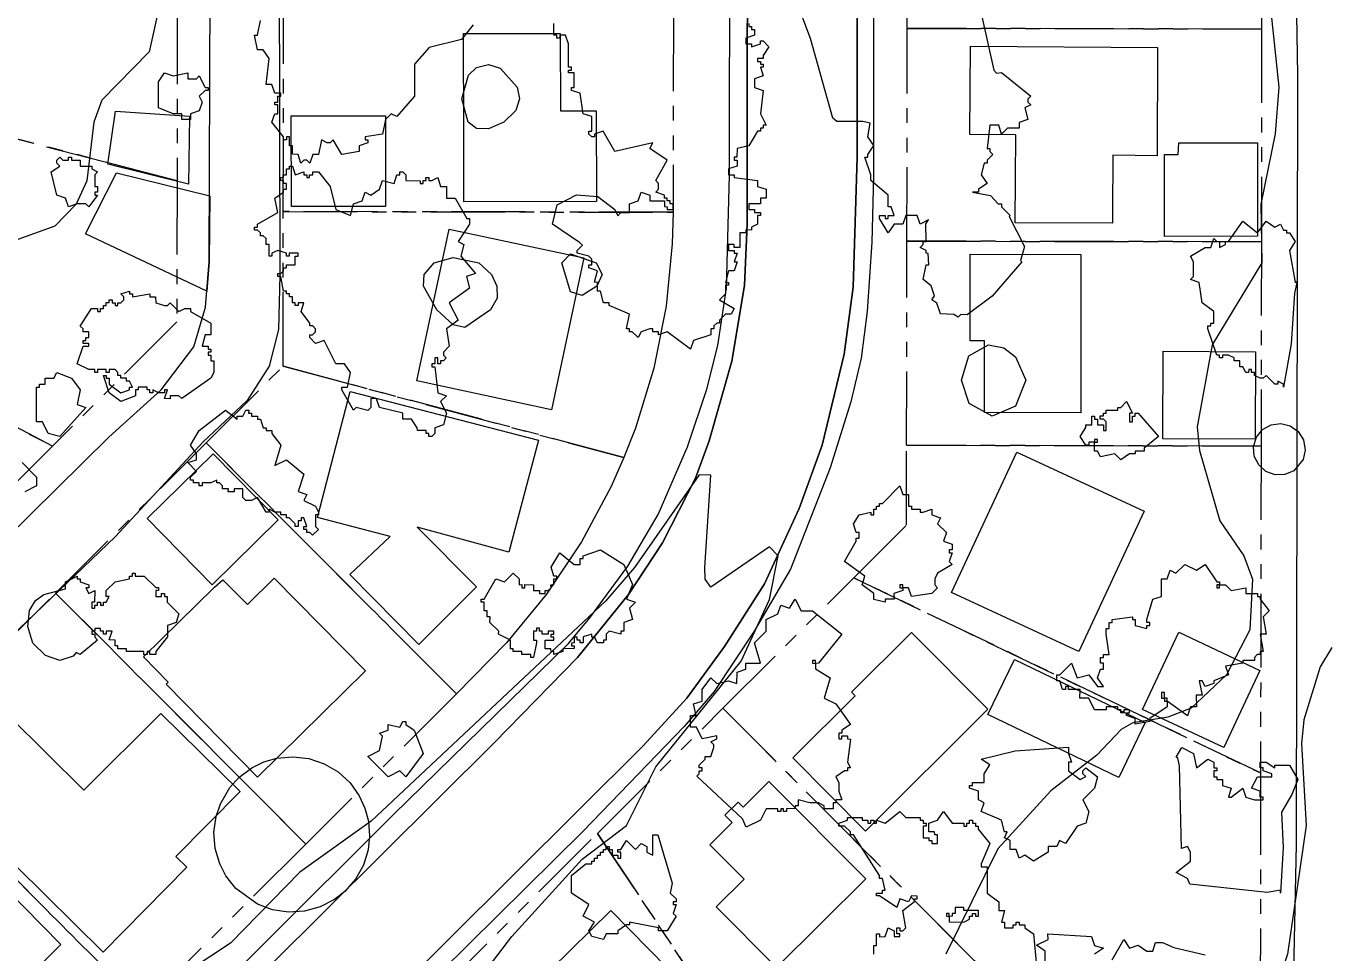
# Model space of a CAD drawing. Header units: metres. Extents: x -550 to 550, y -500 to 950.
# Drawn here: x 363.9 to 475.7, y 180.8 to 260.5 of the extents above; entities that cross this region are included whole.
import ezdxf

# ---------------------------------------------------------------- set-up
doc = ezdxf.new("R2010")
doc.units = ezdxf.units.M
doc.header["$LTSCALE"] = 2
doc.linetypes.add('PHANTOM', pattern=[6.35, 3.175, -0.635, 0.635, -0.635, 0.635, -0.635])
for name, color, linetype in [('SITE-BLDG-EXIST', 7, 'CONTINUOUS'), ('SITE-PARKING', 250, 'CONTINUOUS'), ('SITE-PROPERTY', 7, 'PHANTOM'), ('SITE-ROAD-CURB', 7, 'CONTINUOUS'), ('SITE-ROAD-GRAVEL', 32, 'CONTINUOUS'), ('SITE-ROAD-PAVED', 7, 'CONTINUOUS'), ('SITE-TREE-CANOPY', 94, 'CONTINUOUS'), ('TOPO-CONTOUR-MAJOR', 8, 'CONTINUOUS'), ('TOPO-CONTOUR-MINOR', 9, 'CONTINUOUS')]:
    doc.layers.add(name, color=color, linetype=linetype)

msp = doc.modelspace()

# ---------------------------------------------------------------- linework, layer by layer
at = {"layer": 'SITE-BLDG-EXIST'}
for points in [[(401.59, 251.23), (401.57, 259.84), (409.88, 259.85), (409.9, 253.2), (412.99, 253.2), (413, 245.41), (401.59, 245.39)], [(457.39, 244.46), (457.38, 243.54), (449.01, 243.59), (449.06, 251.15), (445.13, 251.16), (445.18, 258.76), (461.27, 258.66), (461.22, 249.35), (457.42, 249.38)], [(386.76, 252.77), (394.87, 252.77), (394.87, 244.97), (386.77, 244.97)], [(469.86, 250.46), (469.87, 242.42), (461.86, 242.41), (461.85, 249.45), (463.04, 249.46), (463.08, 250.45)], [(398.74, 235.51), (400.33, 243.03), (411.92, 240.57), (409.13, 227.51), (397.56, 229.99)], [(446.39, 227.27), (446.39, 233.44), (445.14, 233.44), (445.15, 240.88), (454.67, 240.86), (454.65, 227.25)], [(461.72, 225.01), (461.75, 232.53), (469.7, 232.49), (469.66, 224.98)], [(397.58, 217.4), (402.68, 212.28), (397.73, 207.33), (391.8, 213.35), (395.25, 216.61), (389.01, 218.24), (391.83, 229.07), (408.01, 224.88), (405.46, 215.26)], [(374.35, 218.15), (380.04, 223.73), (385.64, 218.04), (379.95, 212.44)], [(443.55, 211.8), (449.16, 223.87), (460.1, 218.8), (454.49, 206.72)], [(380.15, 212.24), (380.86, 212.88), (382.98, 210.77), (385.28, 213.04), (393.13, 205.06), (383.85, 195.93), (375.99, 203.92), (376.18, 204.09), (374.06, 206.25)], [(436.15, 191.29), (429.9, 197.58), (435.25, 202.9), (434.93, 203.22), (440.1, 208.36), (446.67, 201.76)], [(466.96, 198.46), (459.97, 201.73), (463.08, 208.38), (470.07, 205.1)], [(446.67, 201.3), (448.95, 206.03), (460.21, 200.61), (457.94, 195.88)], [(376.84, 189.1), (377.77, 188.17), (370.57, 180.87), (353.08, 198.13), (359.35, 204.25), (368.93, 194.81), (375.53, 201.4), (382.35, 194.69)], [(423.31, 184.76), (425.71, 187.15), (422.77, 190.11), (424.68, 192.01), (424.05, 192.64), (425.19, 193.78), (425.62, 193.35), (427.84, 195.56), (436.17, 187.19), (428.48, 179.55)], [(356.39, 171.07), (349.99, 177.52), (360.55, 188), (366.95, 181.54), (362.42, 177.04), (364.03, 175.41), (360.72, 172.13), (359.1, 173.76)], [(410.2, 167.44), (403.99, 173.76), (409.35, 179.02), (409.04, 179.35), (414.24, 184.47), (420.76, 177.84)]]:
    msp.add_lwpolyline(points, close=True, dxfattribs=at)
at = {"layer": 'SITE-PARKING'}
for points in [[(377.91, 246.9), (370.99, 248.61), (371.63, 253.17), (378, 252.74)], [(379.71, 240.25), (379.51, 237.69), (369.06, 242.64), (371.73, 247.87), (379.75, 245.89)]]:
    msp.add_lwpolyline(points, close=True, dxfattribs=at)
at = {"layer": 'SITE-PROPERTY'}
for points in [[(470.21, 260.24), (439.74, 260.29), (439.76, 277.04), (470.24, 276.99)], [(376.94, 247.2), (341.13, 256.52), (342.14, 260.97), (342.87, 265.48), (343.31, 270.03), (343.46, 274.59), (376.97, 274.55)], [(419.6, 244.49), (386.07, 244.54), (386.09, 261.29), (419.62, 261.25)], [(470.19, 241.95), (439.71, 242), (439.74, 260.29), (470.21, 260.24)], [(376.92, 235.06), (366.21, 224.37), (335.05, 240.88), (336.91, 244.64), (338.54, 248.52), (339.96, 252.48), (341.13, 256.52), (376.94, 247.2)], [(419.53, 241.78), (418.99, 236.4), (417.93, 231.08), (416.35, 225.91), (415.37, 223.39), (386.06, 231.26), (386.07, 244.54), (419.6, 244.49)], [(470.16, 224.39), (439.68, 224.45), (439.71, 242), (470.19, 241.95)], [(346.12, 204.35), (324.55, 225.98), (327.52, 229.45), (330.27, 233.1), (332.78, 236.91), (335.05, 240.88), (366.21, 224.37)], [(414.27, 220.91), (411.71, 216.14), (408.7, 211.64), (405.26, 207.46), (400.96, 203.08), (379.44, 224.66), (386.06, 231.26), (415.37, 223.39)], [(388.01, 190.17), (366.49, 211.75), (379.44, 224.66), (400.96, 203.08)], [(470.12, 196.28), (435.13, 213.05), (439.68, 217.59), (439.68, 224.45), (470.16, 224.39)], [(470.12, 195.6), (470.1, 176.93), (453.58, 172.06), (423.88, 201.84), (435.13, 213.05), (470.12, 196.28)], [(373.99, 176.2), (352.47, 197.77), (366.49, 211.75), (388.01, 190.17)], [(430.3, 165.21), (413.1, 191.09), (423.88, 201.84), (453.58, 172.06)], [(372.69, 174.89), (367.92, 169.64), (363.68, 163.95), (336.7, 182.04), (352.47, 197.77), (373.99, 176.2)], [(420.59, 155.53), (399.07, 177.1), (413.1, 191.09), (430.3, 165.21)]]:
    msp.add_lwpolyline(points, close=True, dxfattribs=at)
at = {"layer": 'SITE-ROAD-CURB'}
for points in [[(363.03, 156.09), (366.36, 161.78), (370.51, 167.3), (373, 170.2), (395.52, 192.69), (410.6, 207.42), (412.45, 209.63), (415.69, 214.05), (418.32, 218.5), (420.84, 224.33), (422.49, 229.27), (423.43, 233.03), (424.19, 237.95), (424.45, 247.68), (424.59, 349)], [(426.05, 347.12), (425.97, 243.47), (425.74, 238.2), (424.66, 231.69), (422.7, 224.82), (421.53, 221.62), (418.68, 216.07), (415.76, 211.61), (411.38, 206.2), (404.21, 198.88), (375.32, 170.17), (371.71, 166.2), (368.01, 161.19), (363.8, 153.97)], [(366.35, 132.11), (367.36, 137.15), (368.7, 141.49), (372.21, 150.03), (374.25, 153.67), (377.04, 157.9), (379.72, 161.14), (389.09, 170.83), (417.01, 198.62), (420.77, 202.7), (424.02, 207.15), (427.46, 212.54), (430.45, 219.02), (432.42, 224.45), (434.32, 232.29), (435.09, 238.04), (435.42, 249.21), (435.48, 338.74)], [(436.85, 307.93), (436.83, 247.63), (436.69, 241.92), (436.3, 235.96), (435.76, 231.94), (434.89, 228.18), (433.11, 222.52), (429.69, 213.79), (426.56, 208.48), (423.13, 203.29), (420.55, 200.28), (411.86, 191.27), (382.4, 162.17), (378.43, 157.29), (376.26, 154.27), (374.03, 150.57), (371.89, 146.02), (370.5, 142.63), (369.11, 138.19), (368.38, 135.25), (367.62, 130.83)]]:
    msp.add_lwpolyline(points, dxfattribs=at)
at = {"layer": 'SITE-ROAD-GRAVEL'}
for points in [[(385.65, 292.1), (385.78, 239.07), (385.67, 234.41), (384.86, 231.24), (382.97, 228.31), (379.19, 224.76), (371.65, 216.61), (342.56, 188.79)], [(402.71, 131.59), (403.75, 133.85), (405.7, 136.51), (412.88, 143.79), (420.75, 151.46), (425.35, 156.48), (432.44, 162.47), (448.92, 168.53), (470.11, 174.33), (471.61, 175.23), (472.57, 177.11), (472.99, 179.22), (473.2, 190.13), (473.33, 256.31), (473.04, 273.48)], [(342.02, 196.51), (371.08, 225.16), (375.56, 229.21), (378.37, 232.92), (379.39, 236.32), (379.71, 240.25), (379.78, 263.71)]]:
    msp.add_lwpolyline(points, dxfattribs=at)
at = {"layer": 'SITE-ROAD-PAVED'}
for points in [[(363.8, 153.97), (368.01, 161.19), (371.71, 166.2), (375.32, 170.17), (404.21, 198.88), (411.38, 206.2), (415.76, 211.61), (418.68, 216.07), (421.53, 221.62), (422.7, 224.82), (424.66, 231.69), (425.74, 238.2), (425.97, 243.47), (426.05, 347.12)], [(435.48, 338.74), (435.42, 249.21), (435.09, 238.04), (434.32, 232.29), (432.42, 224.45), (430.45, 219.02), (427.46, 212.54), (424.02, 207.15), (420.77, 202.7), (417.01, 198.62), (389.09, 170.83), (379.72, 161.14), (377.04, 157.9), (374.25, 153.67), (372.21, 150.03), (368.7, 141.49), (367.36, 137.15), (366.35, 132.11)]]:
    msp.add_lwpolyline(points, dxfattribs=at)
at = {"layer": 'SITE-TREE-CANOPY'}
for points in [[(445.18, 265.69), (447.17, 256.69), (447.4, 256.44), (447.85, 256.5), (450.35, 254.46), (450.1, 254.21), (450.1, 253.96), (450.35, 253.71), (449.85, 253.46), (450.1, 252.46), (449.35, 252.21), (449.35, 251.71), (448.35, 251.71), (447.85, 251.21), (447.6, 251.96), (446.85, 251.96), (446.6, 249.96), (446.85, 249.96), (446.85, 249.71), (447.1, 249.46), (446.6, 248.96), (446.6, 248.71), (446.35, 248.71), (446.1, 247.71), (446.6, 246.96), (445.85, 246.46), (445.85, 246.21), (445.35, 246.21), (446.89, 245.94), (447.54, 245.21), (447.85, 245.21), (447.85, 244.96), (448.6, 244.21), (448.49, 244.11), (449.81, 241.55), (449.47, 240.34), (449.6, 240.21), (447.05, 237.28), (444.89, 235.67), (444.33, 235.69), (444.1, 235.46), (443.73, 235.7), (442.6, 235.74), (442.29, 236.66), (441.85, 236.96), (442.08, 237.31), (441.8, 238.15), (441.1, 238.71), (441.35, 239.97), (441.6, 239.96), (441.52, 240.95), (441.35, 240.96), (441.35, 241.21), (440.85, 241.46), (441.1, 241.71), (441.1, 241.96), (441.35, 241.96), (441.32, 243.5), (441.57, 243.82), (440.85, 243.46), (440.6, 244.22), (439.6, 244.21), (439.35, 243.46), (438.6, 243.46), (438.1, 242.71), (437.35, 243.96), (437.35, 244.21), (437.85, 244.21), (437.85, 243.96), (438.1, 243.96), (438.1, 244.21), (438.6, 244.21), (438.35, 244.96), (438.09, 244.96), (438.1, 245.96), (436.59, 247.21), (436.6, 247.71), (436.1, 249.22), (436.34, 249.22), (436.34, 249.46), (436.85, 250.22), (436.35, 250.96), (436.54, 252.15), (435.91, 252.29), (433.69, 252.28), (433.33, 252.58), (431.41, 259.42), (429.73, 263.94)], [(402.4, 260.59), (401.41, 259.34), (398.63, 258.64), (397.35, 257.21), (397.35, 254.46), (395.85, 252.71), (395.35, 252.96), (394.85, 252.46), (394.6, 251.21), (393.1, 250.96), (393.1, 250.71), (393.35, 250.71), (393.35, 250.46), (392.6, 250.21), (392.6, 249.71), (391.1, 249.46), (390.35, 250.71), (390.1, 250.46), (389.85, 250.46), (389.35, 250.71), (389.1, 249.46), (388.6, 249.46), (388.35, 248.71), (388.1, 248.96), (387.85, 248.96), (387.59, 248.71), (387.35, 249.46), (386.85, 249.47), (386.85, 250.21), (386.6, 250.21), (386.6, 250.96), (386.35, 250.96), (386.35, 250.71), (386.09, 250.71), (386.09, 250.96), (385.1, 252.22), (385.35, 252.96), (385.6, 252.96), (385.6, 253.71), (385.35, 253.71), (385.35, 253.96), (385.6, 253.96), (385.6, 254.46), (385.85, 254.46), (385.85, 254.71), (385.35, 254.71), (385.1, 255.46), (384.6, 255.46), (384.85, 257.71), (384.35, 258.46), (383.85, 258.46), (383.6, 259.71), (383.84, 259.71), (384.1, 260.96)], [(426.1, 260.71), (426.1, 260.46), (426.34, 260.46), (426.35, 260.21), (426.6, 260.21), (426.6, 259.71), (425.84, 259.46), (425.85, 258.96), (426.35, 258.96), (426.35, 258.7), (427.1, 258.96), (427.1, 259.22), (427.35, 259.22), (427.84, 258.71), (427.35, 257.96), (427.35, 257.71), (426.85, 257.71), (426.85, 257.46), (427.1, 257.46), (427.1, 257.21), (427.34, 257.21), (427.35, 256.96), (427.1, 256.96), (427.35, 256.21), (426.6, 255.96), (426.6, 255.21), (427.35, 254.95), (427.1, 252.96), (427.6, 251.96), (427.35, 251.96), (427.34, 251.71), (427.1, 251.71), (427.1, 251.46), (426.85, 251.46), (426.1, 250.21), (425.1, 249.96), (425.09, 249.21), (424.85, 249.21), (424.85, 248.96), (425.1, 248.96), (425.1, 248.46), (424.35, 248.21), (424.35, 247.71), (424.85, 247.71), (424.85, 247.46), (426.85, 247.21), (426.85, 246.71), (427.6, 246.46), (427.6, 245.71), (427.1, 245.71), (427.1, 245.21), (426.1, 245.21), (426.1, 244.71), (426.6, 244.71), (426.6, 244.46), (427.1, 244.47), (427.1, 244.21), (426.85, 244.21), (426.85, 243.46), (426.35, 243.21), (426.35, 242.96), (425.85, 242.97), (425.84, 242.71), (425.35, 242.71), (425.34, 241.46), (424.85, 241.46), (424.85, 241.71), (424.35, 241.71), (424.35, 241.21), (424.85, 241.21), (424.85, 240.96), (425.1, 240.96), (424.84, 240.21), (425.1, 240.21), (424.85, 239.46), (424.35, 239.46), (424.1, 238.46), (424.35, 238.46), (424.35, 238.21), (424.1, 238.21), (424.1, 237.46), (423.6, 236.96), (424.85, 236.21), (424.6, 235.71), (424.09, 235.71), (423.6, 235.21), (423.6, 234.96), (423.35, 234.96), (423.1, 234.72), (423.1, 234.46), (422.85, 234.46), (422.85, 233.96), (421.35, 233.46), (421.1, 232.72), (419.1, 234.21), (418.35, 233.96), (418.35, 234.21), (417.85, 234.21), (417.85, 234.47), (417.6, 234.45), (416.85, 234.21), (416.6, 233.71), (416.09, 234.21), (415.85, 234.21), (415.85, 234.46), (415.6, 234.46), (415.85, 235.71), (414.1, 236.46), (414.1, 236.71), (413.6, 236.71), (413.35, 237.71), (413.1, 237.71), (413.1, 238.46), (412.85, 238.47), (413.1, 239.45), (412.34, 239.71), (412.34, 239.96), (412.6, 239.96), (412.6, 240.46), (412.35, 240.71), (411.35, 240.96), (411.35, 241.21), (411.8, 241.66), (411.55, 241.88), (409.23, 243.46), (409.63, 245.12), (411.28, 245.99), (413.13, 245.85), (414.59, 244.73), (414.83, 244.19), (415.1, 244.46), (415.85, 244.46), (415.85, 245.21), (416.6, 245.46), (416.85, 246.21), (417.6, 245.96), (417.6, 245.46), (418.85, 245.47), (418.85, 244.97), (419.1, 244.96), (419.1, 244.71), (419.6, 244.71), (419.6, 245.21), (419.35, 245.21), (419.35, 245.47), (419.1, 245.47), (419.1, 245.71), (418.85, 245.71), (418.85, 245.96), (418.1, 246.21), (418.35, 246.46), (418.35, 246.96), (418.1, 247.21), (419.1, 248.96), (417.6, 249.96), (417.85, 250.46), (414.6, 249.71), (413.59, 251.46), (412.85, 251.21), (412.85, 250.96), (412.6, 250.96), (412.34, 251.21), (412.34, 251.46), (412.6, 251.46), (412.6, 252.71), (411.85, 252.96), (411.6, 254.71), (410.85, 254.96), (410.85, 255.21), (411.1, 255.21), (411.1, 256.47), (410.6, 256.46), (410.6, 256.71), (410.85, 256.71), (410.85, 256.96), (410.6, 256.96), (410.6, 258.96), (410.35, 259.71), (409.85, 259.72), (409.85, 259.46), (409.59, 259.46), (409.6, 259.72), (409.35, 259.7), (409.35, 260.71)], [(363.6, 222.96), (364.85, 221.71), (364.85, 220.96), (363.85, 220.46)], [(436.85, 180.71), (436.85, 181.46), (437.1, 181.46), (437.1, 182.46), (437.35, 182.46), (437.35, 182.2), (437.85, 182.22), (438.1, 182.96), (438.6, 182.71), (438.6, 182.21), (439.1, 182.21), (439.1, 182.46), (438.85, 182.46), (438.85, 182.96), (439.1, 182.96), (439.1, 182.71), (439.35, 182.71), (439.6, 182.96), (439.35, 184.46), (440.35, 185.22), (440.35, 185.46), (440.6, 185.46), (440.6, 185.7), (440.1, 185.71), (439.85, 185.21), (439.1, 185.46), (438.85, 184.71), (437.35, 185.71), (437.09, 185.71), (437.09, 185.96), (437.6, 185.96), (437.6, 186.21), (437.85, 186.21), (437.6, 187.21), (437.35, 187.21), (437.35, 187.46), (435.1, 190.96), (434.85, 190.96), (434.85, 191.21), (434.35, 191.71), (433.85, 191.71), (433.85, 191.96), (434.6, 192.21), (434.6, 192.46), (435.85, 192.46), (435.85, 192.21), (436.35, 192.21), (436.35, 191.96), (436.6, 191.96), (436.6, 192.21), (436.85, 192.21), (436.85, 191.96), (437.1, 191.96), (437.1, 192.21), (437.85, 191.96), (439.1, 192.96), (439.6, 192.46), (440.85, 192.46), (440.85, 192.21), (441.1, 192.21), (441.1, 191.96), (441.35, 191.96), (441.35, 191.71), (441.1, 191.71), (441.1, 190.71), (441.6, 190.71), (441.59, 190.46), (441.85, 190.46), (441.85, 190.21), (442.35, 190.21), (442.35, 190.96), (442.1, 190.96), (442.09, 191.21), (441.6, 191.21), (441.6, 191.95), (442.35, 192.21), (442.85, 192.97), (443.6, 191.96), (444.6, 191.96), (444.59, 191.71), (444.85, 191.71), (444.85, 191.96), (445.1, 191.96), (445.1, 192.21), (445.35, 192.21), (445.35, 191.96), (445.6, 191.96), (445.6, 191.71), (445.84, 191.71), (445.84, 191.46), (446.85, 190.21), (446.1, 188.46), (446.1, 188.21), (446.6, 188.21), (446.6, 185.96), (447.6, 185.21), (447.6, 184.46), (448.1, 184.46), (447.85, 183.46), (448.1, 183.46), (448.1, 182.96), (448.85, 182.96), (448.85, 183.21), (449.1, 183.21), (449.1, 183.46), (449.35, 183.46), (449.35, 183.21), (449.84, 183.21), (449.85, 182.96), (450.59, 182.46), (450.85, 179.71)], [(451.6, 179.96), (451.6, 180.96), (450.85, 181.47), (451.85, 181.96), (451.84, 182.46), (455.59, 182.22), (455.85, 181.46), (456.6, 181.21), (455.85, 180.71)], [(457.35, 180.21), (458.35, 181.96), (458.84, 181.21), (459.6, 181.47), (460.35, 180.96), (460.85, 180.96), (461.1, 181.71), (461.7, 181.71), (462.67, 181.27), (465.36, 180.65)]]:
    msp.add_lwpolyline(points, dxfattribs=at)
for points in [[(377.85, 255.96), (378.6, 255.96), (378.85, 256.21), (379.34, 255.21), (379.6, 255.21), (379.6, 254.96), (379.35, 254.96), (378.84, 254.46), (379.1, 253.96), (378.85, 253.21), (378.1, 252.96), (378.1, 252.46), (377.35, 252.46), (377.35, 252.96), (376.6, 252.96), (375.35, 253.46), (375.35, 255.71), (375.85, 256.46), (376.6, 256.21), (377.85, 256.46)], [(367.85, 248.96), (368.6, 248.97), (368.6, 248.46), (369.6, 248.46), (369.6, 248.21), (370.1, 247.96), (369.85, 247.71), (369.85, 246.71), (370.1, 246.71), (370.1, 246.2), (369.85, 246.21), (369.85, 245.96), (370.1, 245.96), (369.35, 244.96), (369.1, 245.2), (368.35, 245.21), (367.6, 244.96), (367.35, 245.71), (366.59, 245.96), (366.1, 247.96), (366.85, 248.46), (366.6, 248.71), (366.6, 248.96), (366.84, 249.21), (367.1, 248.96), (367.35, 248.96), (367.6, 248.96), (367.6, 249.21), (367.85, 249.21)], [(387.09, 247.71), (387.85, 247.96), (387.85, 247.71), (388.1, 247.71), (388.1, 247.46), (388.34, 247.46), (388.34, 247.71), (388.6, 247.71), (388.6, 247.96), (389.1, 247.96), (390.1, 246.71), (390.6, 244.71), (391.84, 244.21), (392.1, 245.21), (392.85, 245.46), (393.1, 246.21), (393.6, 245.96), (394.35, 246.46), (394.6, 247.21), (395.6, 246.96), (395.84, 247.71), (396.1, 247.71), (396.1, 247.96), (396.35, 247.96), (396.6, 247.71), (396.6, 247.21), (397.85, 247.2), (397.85, 246.96), (398.1, 246.96), (398.1, 247.22), (398.35, 247.22), (398.34, 247.46), (398.6, 247.46), (398.6, 247.21), (398.85, 247.21), (399.35, 247.46), (399.6, 246.71), (400.1, 246.71), (400.1, 245.71), (400.85, 245.71), (401.85, 243.96), (402.1, 243.96), (402.1, 243.46), (401.1, 241.96), (401.6, 241.71), (401.35, 240.72), (402.6, 239.21), (401.84, 238.96), (402.1, 237.96), (400.35, 236.71), (401.1, 235.21), (400.1, 234.47), (400.35, 232.96), (399.85, 232.46), (399.85, 232.21), (400.09, 231.96), (399.85, 231.71), (399.6, 231.71), (399.6, 231.46), (399.35, 231.46), (399.35, 231.96), (399.1, 231.96), (399.1, 231.46), (398.85, 231.46), (398.85, 231.21), (399.1, 231.21), (399.35, 228.96), (400.1, 228.71), (399.6, 228.21), (400.1, 227.21), (399.85, 226.21), (399.1, 225.96), (399.1, 225.46), (398.85, 225.21), (398.6, 225.21), (398.6, 225.46), (398.35, 225.46), (398.35, 225.71), (397.6, 225.71), (397.59, 225.96), (397.1, 226.7), (396.35, 226.71), (396.35, 227.21), (394.35, 227.71), (394.1, 228.45), (393.59, 228.46), (393.6, 227.71), (393.35, 227.45), (392.35, 227.71), (392.1, 227.46), (391.1, 229.22), (391.1, 229.46), (391.59, 229.46), (391.85, 230.7), (391.34, 231.46), (390.6, 231.46), (389.6, 233.46), (388.85, 233.21), (388.35, 233.71), (388.35, 233.96), (388.59, 233.96), (388.85, 234.21), (388.85, 234.46), (388.6, 234.71), (388.35, 234.71), (388.35, 234.96), (387.6, 235.96), (387.85, 236.71), (387.35, 236.71), (387.35, 236.46), (387.09, 236.46), (387.1, 236.71), (386.85, 236.71), (386.85, 237.21), (386.6, 237.21), (386.6, 237.46), (386.34, 237.46), (386.35, 237.71), (386.1, 237.71), (385.85, 238.95), (385.6, 238.96), (385.6, 239.21), (385.85, 239.21), (386.09, 239.46), (386.09, 239.71), (386.35, 239.71), (386.35, 239.96), (387.1, 239.97), (387.1, 240.71), (387.35, 240.71), (387.35, 240.96), (386.59, 240.96), (386.59, 240.71), (386.35, 240.71), (386.35, 240.96), (385.6, 241.21), (385.1, 240.96), (385.1, 240.71), (384.85, 240.71), (384.85, 241.71), (384.59, 241.72), (384.6, 242.22), (384.35, 242.46), (384.1, 242.46), (384.1, 242.71), (383.84, 242.96), (383.6, 242.96), (383.6, 243.21), (383.84, 243.21), (383.85, 243.46), (385.6, 244.46), (385.35, 245.71), (386.1, 246.21), (386.1, 246.46), (386.35, 246.46), (386.35, 246.96), (386.1, 246.96), (386.1, 247.21), (385.84, 247.21), (385.84, 247.46), (386.1, 247.46), (386.1, 247.71), (386.35, 247.71), (386.35, 248.21), (386.6, 248.21), (386.6, 248.46), (386.85, 248.46)], [(472.1, 229.46), (472.1, 229.7), (471.6, 229.96), (471.6, 229.71), (471.35, 229.71), (470.6, 230.46), (470.35, 230.21), (470.1, 230.21), (469.6, 230.46), (469.6, 230.71), (469.35, 230.71), (469.35, 230.97), (469.1, 230.97), (469.09, 230.71), (468.85, 230.71), (468.6, 231.21), (468.35, 231.21), (468.34, 231.71), (467.85, 231.71), (467.85, 231.96), (467.35, 232.21), (466.85, 232.21), (466.85, 231.96), (466.6, 231.96), (466.6, 232.21), (466.35, 232.21), (465.6, 234.46), (465.6, 234.71), (465.85, 234.71), (465.85, 234.96), (466.09, 234.96), (466.1, 235.96), (465.1, 236.71), (464.85, 238.46), (464.1, 238.71), (464.35, 238.96), (464.35, 240.21), (464.1, 240.7), (465.35, 241.46), (465.85, 241.46), (466.1, 242.22), (466.35, 241.96), (466.59, 241.96), (466.6, 241.46), (467.1, 241.71), (467.1, 241.96), (467.35, 241.96), (468.6, 243.71), (469.85, 242.71), (470.6, 243.71), (471.35, 243.21), (471.85, 243.46), (472.09, 242.96), (472.35, 242.96), (472.35, 242.71), (472.6, 242.71), (473.1, 241.96), (472.6, 241.21), (473.1, 238.46), (473.26, 238.55), (473.05, 237.53), (472.76, 233.17)], [(372.85, 237.46), (373.1, 237.46), (373.1, 237.21), (374.6, 237.46), (374.6, 237.21), (375.09, 237.21), (375.1, 236.71), (375.85, 236.46), (376.1, 236.46), (376.35, 236.71), (377.09, 235.96), (377.6, 236.21), (378.1, 236.21), (378.1, 235.96), (379.85, 234.96), (379.84, 233.96), (379.35, 233.96), (379.1, 232.96), (379.6, 232.96), (379.6, 232.71), (379.85, 232.71), (379.85, 232.45), (379.6, 232.46), (379.6, 232.21), (379.85, 232.21), (379.85, 231.71), (380.09, 231.71), (380.1, 230.71), (379.85, 230.21), (377.34, 228.46), (377.1, 228.71), (376.35, 228.71), (376.35, 228.45), (375.85, 228.46), (376.1, 229.21), (375.85, 229.21), (375.85, 228.96), (375.35, 228.96), (374.85, 229.21), (374.85, 228.96), (374.6, 228.96), (374.6, 229.21), (374.35, 229.21), (374.35, 229.46), (373.6, 229.46), (373.6, 229.21), (373.35, 229.21), (373.35, 228.71), (372.1, 228.22), (371.1, 228.96), (370.6, 230.46), (370.84, 230.46), (370.84, 230.21), (371.1, 230.21), (371.1, 229.71), (372.1, 228.96), (372.84, 229.22), (372.84, 229.46), (373.1, 229.46), (372.85, 229.96), (372.6, 229.96), (372.6, 230.21), (372.09, 230.21), (372.09, 230.46), (371.85, 230.46), (371.85, 230.71), (371.6, 230.96), (371.1, 230.96), (371.1, 230.71), (370.85, 230.71), (370.85, 230.96), (370.1, 230.97), (370.1, 230.71), (369.85, 230.71), (369.85, 230.97), (369.35, 230.96), (368.35, 231.46), (368.85, 232.96), (369.35, 232.96), (369.35, 233.21), (368.85, 233.21), (368.85, 233.46), (369.1, 233.46), (369.1, 233.71), (369.35, 233.71), (369.35, 234.21), (368.85, 234.21), (368.85, 234.46), (368.6, 234.7), (369.59, 236.21), (370.1, 236.22), (370.1, 235.96), (370.35, 235.96), (370.35, 236.22), (370.6, 236.22), (370.6, 236.46), (370.85, 236.46), (370.85, 236.72), (371.1, 236.72), (371.1, 236.96), (371.34, 236.96), (371.35, 236.71), (371.6, 236.71), (371.6, 236.46), (371.85, 236.46), (371.85, 236.71), (372.1, 236.71), (372.35, 236.96), (372.35, 237.21), (372.1, 237.46), (372.85, 237.71)], [(366.85, 225.21), (365.85, 225.46), (365.35, 226.46), (364.85, 226.46), (364.85, 229.46), (365.1, 229.46), (365.1, 229.71), (365.6, 229.71), (365.6, 230.21), (366.35, 230.21), (366.6, 230.71), (367.85, 230.21), (368.6, 229.21), (368.35, 227.96), (369.1, 227.71)], [(455.34, 224.71), (455.34, 224.46), (455.1, 224.46), (454.6, 225.21), (455.1, 225.97), (455.1, 226.21), (455.6, 226.21), (455.6, 226.96), (455.85, 226.95), (455.85, 226.71), (456.1, 226.71), (456.1, 226.21), (456.6, 226.21), (456.6, 225.71), (456.85, 225.71), (456.85, 226.46), (456.6, 226.71), (456.34, 226.71), (456.34, 226.97), (456.6, 226.97), (456.6, 227.21), (456.85, 227.21), (456.85, 227.47), (457.85, 227.46), (457.85, 227.71), (458.1, 227.71), (458.6, 228.21), (459.1, 227.21), (458.84, 227.21), (458.85, 226.46), (459.1, 226.46), (459.1, 226.96), (459.35, 226.96), (459.35, 227.21), (459.6, 227.21), (461.35, 225.21), (460.1, 224.21), (460.1, 223.96), (459.35, 223.96), (459.35, 223.71), (458.85, 223.71), (458.1, 223.21), (457.6, 223.72), (456.35, 223.46), (456.1, 223.96), (455.85, 223.96), (455.85, 224.71)], [(383.09, 227.21), (383.35, 227.21), (383.35, 226.96), (383.85, 226.95), (383.85, 226.71), (384.1, 226.71), (384.35, 225.96), (384.6, 225.96), (384.6, 225.71), (385.09, 225.71), (385.1, 225.46), (385.85, 224.46), (385.35, 222.71), (386.35, 223.21), (387.85, 221.96), (387.35, 220.47), (388.1, 220.21), (387.85, 219.71), (388.85, 219.21), (389.1, 218.71), (389.1, 218.46), (388.85, 218.46), (388.85, 217.46), (389.1, 217.22), (388.59, 216.72), (388.35, 216.96), (388.1, 216.96), (388.1, 217.21), (387.85, 217.21), (387.85, 217.46), (388.1, 217.46), (387.84, 218.21), (387.6, 218.21), (387.6, 217.96), (387.35, 217.96), (387.35, 217.46), (387.1, 217.46), (387.1, 217.71), (386.59, 218.21), (386.35, 218.21), (386.35, 218.46), (385.85, 218.46), (385.85, 218.71), (385.35, 218.71), (384.85, 218.96), (384.85, 218.71), (384.6, 218.71), (383.85, 219.96), (383.35, 219.71), (382.85, 219.71), (382.6, 219.96), (382.6, 220.7), (381.85, 220.71), (381.85, 220.46), (381.34, 220.46), (381.35, 220.71), (380.85, 220.71), (380.85, 220.96), (380.59, 221.21), (380.35, 221.21), (380.35, 221.46), (379.85, 221.21), (379.1, 221.21), (379.1, 220.97), (378.85, 220.97), (378.85, 221.21), (378.35, 221.21), (378.35, 221.46), (378.09, 221.46), (378.09, 221.71), (378.6, 222.21), (377.85, 222.96), (378.6, 223.21), (378.6, 223.71), (378.1, 224.46), (378.84, 225.72), (381.1, 227.46), (382.1, 226.71), (382.1, 226.96), (382.6, 226.96), (382.85, 227.46), (383.1, 227.46)], [(473.97, 224.04), (473.78, 223.22), (472.98, 222.26), (472.21, 221.93), (471.37, 221.91), (470.58, 222.2), (469.96, 222.77), (469.58, 223.51), (469.52, 224.36), (469.77, 225.16), (470.3, 225.81), (471.03, 226.22), (471.86, 226.33), (472.68, 226.13), (473.36, 225.64), (473.81, 224.93)], [(456.1, 224.71), (456.1, 224.96), (455.85, 224.96), (455.85, 224.71)], [(439.35, 211.96), (438.59, 211.71), (438.6, 211.21), (437.85, 211.21), (437.85, 210.96), (436.85, 211.2), (436.85, 211.71), (435.85, 212.46), (436.1, 213.21), (434.35, 214.46), (435.35, 216.21), (435.35, 216.46), (435.59, 216.46), (435.6, 216.96), (435.35, 216.96), (435.1, 217.71), (435.6, 218.46), (436.59, 218.71), (436.59, 218.46), (436.85, 218.46), (436.85, 218.96), (437.1, 218.96), (437.1, 219.21), (437.35, 219.21), (437.35, 219.46), (437.6, 219.46), (439.1, 220.96), (439.35, 220.21), (439.85, 220.21), (439.85, 219.21), (440.1, 219.21), (440.1, 218.97), (440.85, 218.96), (440.85, 218.71), (441.1, 218.71), (441.85, 218.96), (441.85, 218.46), (442.6, 218.21), (442.34, 217.71), (443.1, 216.96), (442.85, 216.21), (443.6, 215.96), (443.6, 215.46), (443.35, 215.46), (443.35, 215.21), (443.6, 215.21), (443.34, 214.46), (443.6, 214.21), (442.35, 213.46), (442.1, 212.96), (442.1, 212.46), (442.34, 212.21), (441.85, 211.71), (440.1, 211.46), (439.84, 212.21), (439.35, 212.21)], [(416.1, 212.47), (415.6, 211.21), (416.35, 210.96), (415.85, 210.46), (416.1, 209.46), (415.35, 209.21), (415.35, 208.46), (415.1, 208.46), (415.1, 208.21), (414.1, 208.46), (413.85, 208.21), (413.85, 207.71), (413.6, 207.71), (413.6, 207.46), (413.1, 207.46), (412.85, 207.96), (412.6, 207.96), (412.6, 208.21), (411.85, 207.97), (411.85, 207.46), (411.6, 207.47), (411.6, 207.71), (411.35, 207.71), (411.35, 207.95), (411.1, 207.96), (411.1, 207.47), (410.85, 207.45), (410.85, 207.21), (411.1, 207.21), (411.1, 206.97), (410.1, 206.96), (410.1, 206.71), (409.35, 206.46), (409.35, 206.71), (409.1, 206.71), (409.09, 206.96), (408.6, 206.96), (408.6, 207.71), (409.35, 207.71), (409.35, 207.96), (409.1, 207.96), (409.1, 208.21), (409.35, 208.21), (409.35, 208.46), (408.85, 208.46), (408.85, 208.21), (408.34, 208.21), (408.34, 208.46), (408.1, 208.46), (408.1, 208.72), (407.85, 208.72), (407.85, 208.46), (407.6, 208.46), (407.6, 207.71), (407.85, 207.71), (407.85, 207.46), (407.6, 206.21), (407.35, 206.21), (407.35, 206.46), (406.6, 206.46), (406.6, 206.71), (405.85, 206.72), (405.85, 206.96), (405.6, 206.96), (405.6, 207.71), (404.59, 208.21), (404.6, 208.46), (403.84, 209.21), (403.85, 209.71), (403.6, 209.71), (403.6, 210.21), (403.35, 210.21), (403.35, 210.96), (403.1, 210.96), (403.1, 211.21), (403.35, 211.21), (404.35, 212.96), (405.1, 212.71), (405.85, 213.46), (406.35, 212.96), (406.35, 212.45), (406.59, 212.47), (406.6, 212.21), (406.85, 212.21), (406.85, 212.47), (407.6, 212.46), (407.6, 211.96), (408.1, 211.96), (408.1, 211.71), (408.59, 211.71), (408.6, 211.96), (408.85, 211.96), (409.1, 212.21), (409.09, 212.46), (409.35, 212.46), (409.35, 212.96), (409.6, 212.96), (409.6, 213.21), (409.35, 213.21), (409.1, 213.96), (409.85, 215.21), (411.1, 214.21), (411.6, 214.21), (411.6, 214.71), (411.85, 214.71), (411.85, 214.96), (413.35, 215.46), (415.35, 214.21)], [(367.35, 212.21), (367.35, 212.71), (368.34, 213.21), (368.35, 212.96), (368.6, 212.96), (368.6, 212.71), (369.35, 212.46), (369.35, 212.21), (369.09, 212.21), (369.35, 211.71), (369.85, 211.96), (369.84, 210.97), (369.6, 210.97), (369.6, 210.46), (369.85, 210.46), (369.85, 210.71), (370.1, 210.71), (370.1, 210.96), (370.35, 210.96), (370.35, 210.71), (370.6, 210.71), (370.6, 210.96), (370.85, 210.96), (371.09, 211.46), (370.85, 211.46), (370.85, 211.97), (371.6, 212.71), (372.85, 212.96), (372.85, 213.21), (373.1, 213.21), (373.1, 213.46), (373.34, 213.46), (373.34, 213.21), (374.1, 213.21), (375.1, 212.22), (375.34, 212.22), (375.35, 211.96), (375.1, 211.96), (375.1, 211.46), (375.6, 211.46), (375.6, 211.71), (375.85, 211.71), (375.85, 211.46), (376.09, 211.46), (376.09, 210.96), (377.1, 209.96), (376.85, 209.21), (376.1, 208.96), (376.1, 207.97), (375.1, 206.71), (375.1, 206.46), (374.6, 206.47), (374.6, 206.71), (374.35, 206.71), (374.35, 206.47), (374.09, 206.45), (374.09, 206.71), (372.6, 206.71), (372.6, 206.96), (371.85, 206.96), (371.85, 207.21), (371.6, 207.21), (371.6, 207.71), (371.1, 207.72), (371.35, 208.46), (370.85, 208.46), (370.85, 208.21), (370.6, 208.21), (370.6, 208.46), (370.35, 208.46), (370.35, 208.71), (369.85, 208.71), (369.85, 208.46), (369.6, 208.46), (369.6, 208.21), (369.85, 208.21), (369.85, 207.96), (370.1, 207.71), (368.6, 206.46), (368.25, 206.63), (368.01, 206.32), (366.86, 205.95), (365.62, 206.38), (364.53, 207.45), (364.1, 208.88), (364.24, 210.25), (364.77, 211.12), (365.48, 211.62), (367.35, 212.1)], [(462.1, 201.96), (460.6, 200.96), (460.6, 200.71), (459.35, 200.47), (459.35, 200.97), (458.6, 201.21), (458.6, 201.46), (458.85, 201.46), (458.85, 201.71), (458.35, 201.71), (458.35, 201.46), (458.1, 201.46), (458.1, 201.71), (457.84, 201.71), (457.84, 201.96), (456.85, 201.96), (456.85, 201.71), (455.85, 201.72), (455.35, 202.71), (454.59, 202.71), (454.6, 203.46), (453.6, 203.46), (453.6, 203.71), (453.35, 203.71), (453.35, 203.46), (453.1, 203.46), (452.85, 204.21), (452.59, 204.21), (452.6, 204.71), (452.85, 204.71), (453.85, 205.71), (454.35, 204.46), (455.35, 204.71), (456.1, 203.71), (456.6, 203.71), (456.1, 204.46), (456.35, 205.21), (456.6, 205.21), (456.6, 205.71), (456.35, 205.71), (456.35, 206.21), (456.6, 206.21), (456.6, 206.46), (457.1, 206.46), (456.85, 208.21), (456.85, 208.71), (457.09, 208.71), (457.1, 209.21), (457.35, 209.21), (457.35, 209.46), (459.1, 209.71), (459.1, 209.46), (459.35, 209.46), (459.35, 208.96), (460.35, 208.71), (460.35, 208.96), (460.6, 208.96), (460.6, 209.21), (460.35, 209.21), (460.35, 209.46), (460.85, 211.21), (461.6, 211.46), (461.6, 212.97), (462.1, 212.96), (462.35, 213.71), (462.84, 213.46), (463.6, 214.21), (464.6, 213.71), (465.35, 214.21), (466.35, 212.71), (466.6, 212.71), (466.6, 212.46), (467.1, 212.46), (467.6, 211.96), (468.85, 212.21), (468.85, 211.71), (469.85, 211.71), (469.85, 211.46), (470.1, 211.46), (470.1, 211.21), (470.85, 210.21), (470.35, 209.71), (470.6, 208.22), (470.1, 208.21), (470.35, 206.71), (470.1, 206.71), (470.1, 206.46), (469.84, 206.46), (469.6, 206.21), (469.6, 205.96), (468.6, 205.96), (468.6, 205.72), (467.1, 205.46), (467.35, 204.72), (466.1, 204.21), (466.1, 203.96), (465.35, 203.71), (465.09, 204.21), (464.85, 204.21), (465.1, 202.96), (464.59, 202.96), (464.6, 201.96), (464.09, 201.96), (463.85, 201.2), (462.1, 202.46)], [(439.35, 212.46), (439.1, 212.46), (439.1, 212.21), (439.35, 212.21)], [(466.35, 212.46), (466.35, 212.21), (466.6, 212.21), (466.6, 212.46)], [(431.84, 205.22), (433.1, 204.46), (432.6, 202.71), (433.6, 202.21), (434.84, 200.46), (434.1, 199.96), (434.1, 199.71), (433.85, 199.71), (433.85, 199.21), (434.1, 199.21), (434.1, 199.46), (434.6, 199.46), (434.6, 199.21), (434.85, 199.2), (434.59, 197.21), (434.85, 196.71), (434.6, 196.71), (434.6, 196.46), (434.35, 196.46), (433.6, 195.96), (433.85, 195.46), (433.85, 194.71), (434.1, 193.96), (433.6, 193.96), (433.6, 193.71), (433.35, 193.71), (433.35, 193.21), (432.6, 193.21), (432.6, 193.46), (432.1, 193.71), (431.35, 193.71), (430.35, 193.96), (430.35, 193.46), (430.1, 193.46), (430.1, 193.22), (429.35, 193.2), (429.35, 192.96), (429.1, 192.96), (429.1, 193.21), (428.85, 193.21), (428.85, 192.96), (428.6, 192.96), (428.6, 193.21), (427.6, 193.21), (427.1, 192.21), (425.88, 191.61), (425.58, 192.34), (421.64, 196.01), (421.85, 196.21), (421.85, 196.46), (422.1, 196.46), (422.09, 196.71), (421.85, 196.71), (421.85, 196.96), (422.35, 197.46), (422.35, 197.71), (422.85, 197.71), (423.1, 198.46), (423.1, 198.71), (422.85, 198.96), (423.35, 199.21), (423.35, 199.46), (422.1, 199.21), (421.6, 200.21), (421.09, 200.21), (421.1, 201.21), (421.59, 201.21), (421.35, 202.21), (422.09, 202.46), (422.1, 203.46), (422.85, 204.46), (423.35, 203.96), (424.35, 204.21), (425.09, 203.96), (425.1, 204.96), (425.85, 205.21), (425.85, 205.71), (427.1, 205.71), (426.59, 207.46), (427.6, 208.46), (427.59, 209.46), (428.6, 209.96), (428.85, 210.71), (429.6, 210.46), (430.1, 211.21), (430.6, 210.21), (431.6, 210.21), (434.1, 208.2), (432.1, 205.72), (431.85, 205.7)], [(431.85, 205.96), (431.6, 205.96), (431.6, 205.71), (431.85, 205.7)], [(461.85, 203.21), (461.6, 203.21), (461.6, 202.71), (461.85, 202.71)], [(461.85, 202.46), (462.1, 202.46), (462.1, 202.71), (461.85, 202.71)], [(397.34, 199.96), (398.1, 197.96), (396.6, 195.96), (396.1, 196.46), (395.1, 195.96), (393.35, 197.71), (394.35, 198.21), (394.6, 199.45), (394.35, 199.71), (395.1, 199.95), (395.1, 200.46), (396.09, 200.21), (396.35, 200.71), (396.6, 200.71), (396.6, 200.46)], [(449.01, 198.19), (453.6, 198.51), (453.6, 197.96), (453.85, 197.21), (453.6, 197.21), (453.6, 196.46), (454.6, 195.71), (455.1, 195.97), (454.85, 196.21), (454.85, 196.45), (455.1, 196.71), (456.1, 195.96), (455.85, 194.96), (454.85, 193.96), (455.35, 192.96), (455.1, 191.96), (454.35, 191.71), (453.35, 190.21), (452.84, 190.46), (452.6, 189.96), (451.85, 189.96), (451.85, 189.46), (450.6, 188.71), (449.84, 189.21), (449.35, 188.96), (449.1, 189.71), (448.6, 189.71), (448.6, 190.46), (448.1, 190.71), (448.34, 191.21), (448.1, 191.21), (447.85, 192.21), (446.1, 192.96), (446.35, 193.71), (445.85, 193.96), (445.85, 194.71), (445.1, 194.97), (445.1, 195.21), (445.35, 195.21), (445.35, 195.47), (446.35, 195.46), (446.35, 196.21), (446.85, 196.97), (446.08, 197.47)], [(471.85, 185.96), (471.85, 186.21), (470.7, 186.01), (464.05, 186.73), (463.84, 187.21), (462.85, 187.71), (464.1, 188.71), (464.1, 189.46), (463.85, 189.96), (463.32, 189.78), (463.16, 196.9), (463.01, 197.55), (462.86, 197.65), (463.35, 198.46), (464.35, 197.96), (464.6, 196.71), (465.6, 197.47), (466.1, 197.21), (466.1, 196.71), (466.35, 196.71), (466.35, 196.46), (466.1, 196.46), (466.1, 195.96), (466.35, 195.96), (466.35, 195.71), (466.85, 195.71), (466.85, 195.21), (467.6, 194.96), (467.35, 194.21), (467.6, 194.21), (468.59, 194.96), (468.85, 194.21), (469.6, 193.96), (470.35, 193.96), (470.35, 194.21), (470.1, 194.21), (470.1, 194.71), (469.35, 194.96), (469.85, 195.96), (471.1, 195.96), (471.1, 196.21), (470.34, 196.46), (470.35, 196.71), (470.1, 196.71), (470.1, 197.21), (470.6, 197.21), (471.35, 196.71), (471.35, 196.96), (472.6, 196.96), (473.34, 195.72), (472.8, 194.43), (471.91, 192.92), (472.07, 189.87)], [(393.48, 190.84), (393.36, 189.68), (392.96, 188.36), (392.28, 187.15), (391.37, 186.1), (390.47, 185.39), (389.23, 184.76), (387.89, 184.39), (386.51, 184.3), (385.14, 184.51), (383.84, 184.99), (381.98, 186.34), (381.14, 187.44), (380.6, 188.47), (380.22, 189.8), (380.11, 191.19), (380.3, 192.55), (380.67, 193.64), (381.48, 195.04), (382.26, 195.9), (383.37, 196.73), (384.41, 197.23), (385.52, 197.55), (386.9, 197.67), (388.28, 197.52), (389.59, 197.07), (390.78, 196.37), (391.81, 195.43), (392.61, 194.31), (393.09, 193.25), (393.39, 192.14)], [(419.35, 185.96), (419.85, 185.46), (419.85, 185.21), (419.6, 185.21), (419.6, 184.96), (419.85, 184.96), (419.6, 184.21), (419.85, 183.96), (419.1, 182.71), (418.35, 182.71), (418.35, 182.96), (415.85, 183.45), (415.85, 183.21), (415.6, 183.21), (414.85, 182.71), (414.85, 182.45), (413.85, 182.46), (413.6, 181.96), (412.6, 182.21), (412.35, 182.71), (412.85, 183.46), (411.85, 183.96), (412.35, 184.96), (410.85, 185.96), (410.85, 187.47), (412.1, 188.47), (412.6, 188.46), (412.6, 188.71), (412.85, 188.71), (412.85, 188.96), (413.1, 188.96), (413.1, 189.21), (413.35, 189.21), (413.35, 189.46), (413.6, 189.46), (413.6, 189.71), (413.85, 189.71), (413.85, 189.96), (414.09, 189.96), (414.1, 189.71), (414.35, 189.71), (414.35, 189.21), (414.84, 189.21), (414.84, 188.96), (415.1, 188.96), (415.1, 189.46), (414.85, 189.46), (414.85, 189.71), (415.1, 189.71), (415.6, 190.46), (416.35, 189.71), (416.85, 190.21), (417.35, 189.96), (417.35, 189.46), (417.85, 189.21), (417.85, 190.96), (418.29, 190.96), (419.52, 186.8)], [(443.35, 183.71), (443.35, 183.47), (444.6, 183.46), (445.1, 183.71), (445.1, 183.96), (445.35, 183.96), (445.35, 184.21), (445.6, 184.21), (445.6, 183.96), (445.85, 183.96), (445.85, 184.46), (444.6, 184.47), (444.6, 184.71), (443.85, 184.71), (443.85, 184.21), (443.6, 184.21), (443.6, 183.97), (443.35, 183.95)], [(443.35, 184.21), (443.1, 184.21), (443.1, 183.96), (443.35, 183.95)]]:
    msp.add_lwpolyline(points, close=True, dxfattribs=at)
at = {"layer": 'TOPO-CONTOUR-MAJOR'}
msp.add_lwpolyline([(376.55, 267.34), (374.53, 258.27), (370.46, 254.12), (369.78, 252.23), (369.18, 247.19), (368.26, 245.17), (366.43, 243.28), (363.24, 242.15)], dxfattribs=at)
for points in [[(401.99, 256.26), (402.7, 256.93), (403.71, 257.18), (404.71, 256.87), (406.2, 255.25), (406.39, 254.24), (406.06, 253.23), (405.03, 252.23), (403.71, 251.65), (402.7, 251.69), (401.97, 252.23), (401.42, 254.24)], [(399.06, 240.14), (400.68, 240.61), (402.89, 240.14), (403.98, 239.13), (404.43, 238.12), (404.48, 237.11), (403.9, 236.11), (401.69, 234.59), (400.68, 234.81), (399.28, 236.11), (398.13, 238.12), (398.18, 239.13)], [(410.02, 240.14), (410.76, 240.92), (412.99, 240.14), (413.5, 239.13), (413.04, 238.12), (411.77, 237.33), (410.76, 237.65)], [(446.72, 233.08), (448.04, 232.82), (449.04, 232.07), (449.93, 230.06), (449.05, 227.82), (447.03, 226.96), (445.06, 228.04), (444.41, 230.06), (445.02, 232.13)]]:
    msp.add_lwpolyline(points, close=True, dxfattribs=at)
at = {"layer": 'TOPO-CONTOUR-MINOR'}
for points in [[(470.64, 265.33), (471.69, 255.25), (471.38, 251.22), (470.14, 245.17), (470.24, 240.14), (465.95, 233.08), (464.67, 226.03), (464.87, 224.01), (466.62, 217.97), (468.69, 214.95), (469.42, 212.93), (469.2, 208.58), (467.19, 204.72), (464.16, 201.86), (462.15, 201.09), (459.13, 200.6), (458.12, 200.02), (456.03, 197.82), (452.07, 194.74), (447.53, 189.75), (443.05, 180.69)], [(397.66, 171.67), (405.72, 182.23), (411.77, 188.88), (415.59, 191.77), (418.1, 196.81), (425.44, 205.88), (427.89, 211.19), (428.64, 214.95), (427.89, 215.73), (422.85, 212.24), (422.35, 212.93), (422.34, 213.94), (422.85, 221.89), (421.84, 221.9), (416.28, 213.94), (413.78, 211.04), (393.63, 192.14), (387.48, 187.74), (381.54, 181.66), (371.46, 175)], [(476.26, 207.06), (475.25, 205.4), (473.85, 200.84), (473.63, 198.82), (474.05, 191.77), (472.44, 180.69), (471.44, 177.66), (470.21, 176.02), (468.19, 174.38), (455.29, 167.59), (453.6, 166.58), (452.93, 165.57), (453.37, 164.56), (455.1, 163.92), (458.12, 164.18), (460.13, 163.78), (463.16, 161.26), (467.19, 160.23), (468.19, 159.6), (470.21, 156.02), (471.22, 154.94), (475.25, 153.19), (477.26, 151.19)]]:
    msp.add_lwpolyline(points, dxfattribs=at)

doc.saveas('drawing.dxf')
